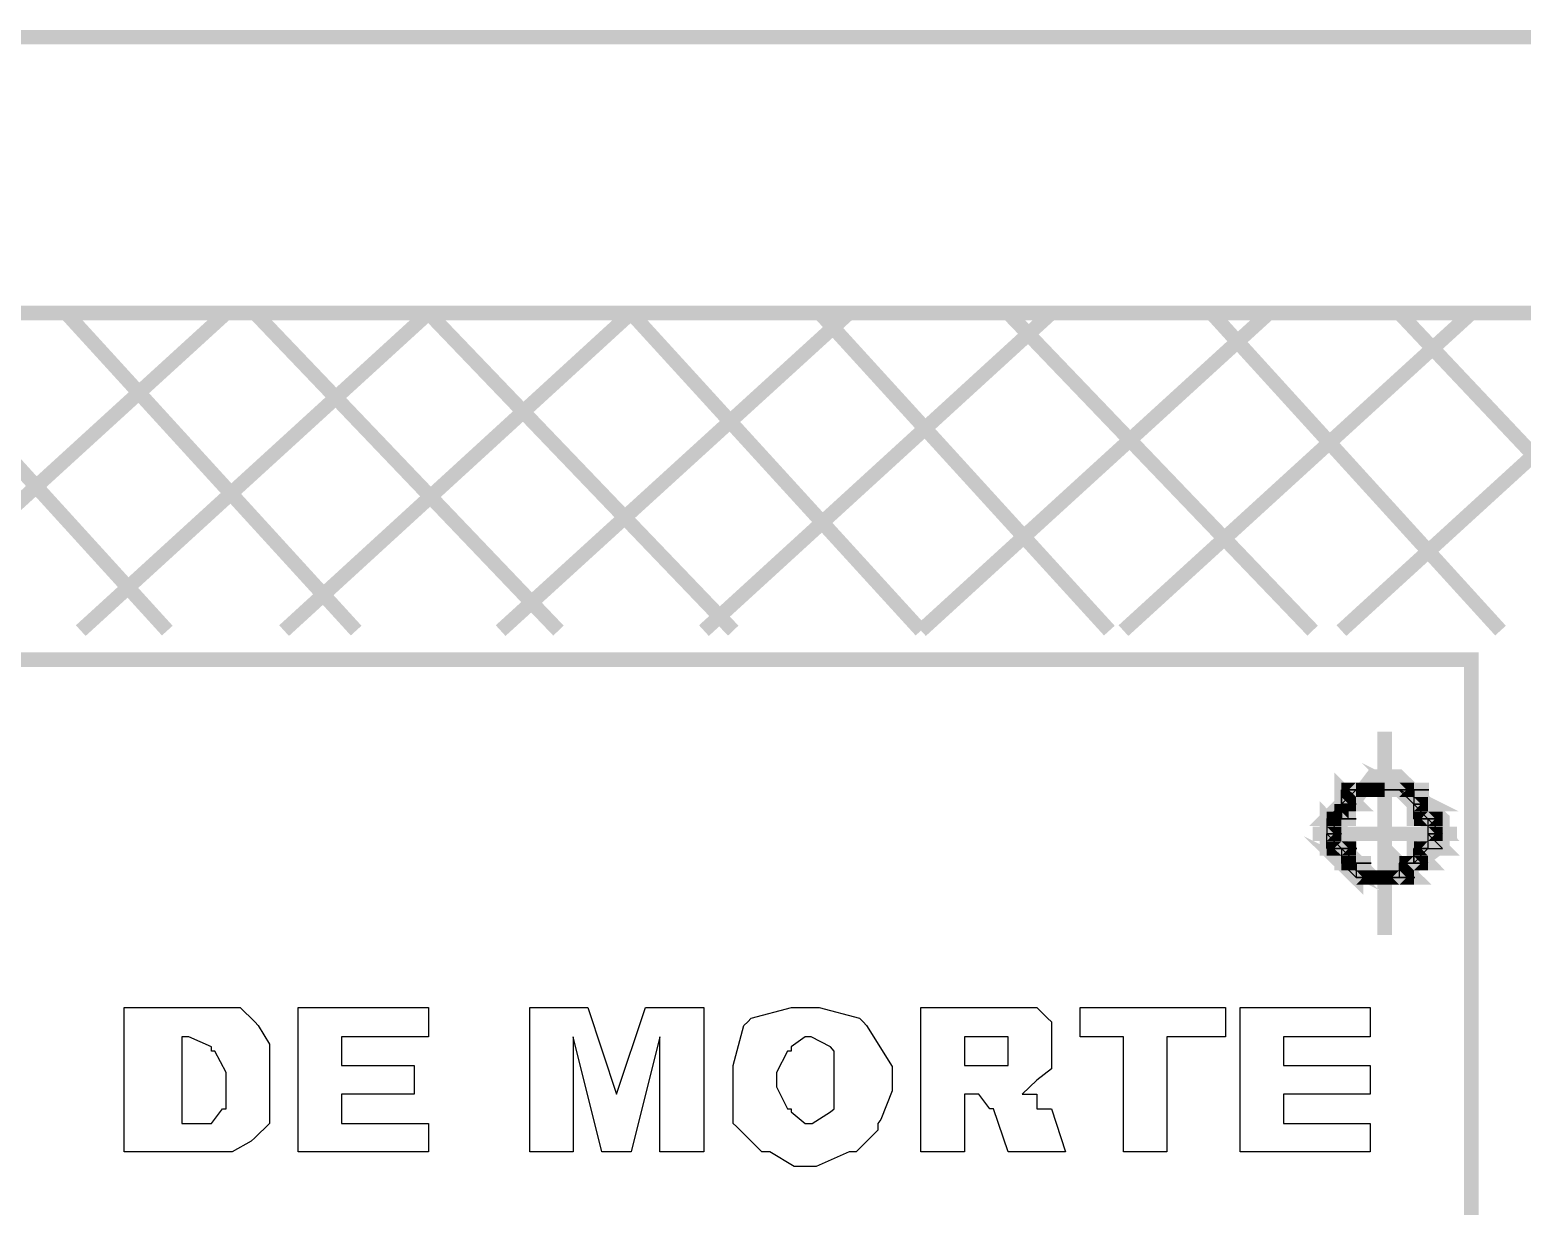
# Model space of a CAD drawing. Extents: x 0 to 210, y 0 to 297.
# Drawn here: x 86.582 to 90.951, y 201.563 to 205.007 of the extents above; entities that cross this region are included whole.
import ezdxf

# ---------------------------------------------------------------- set-up
doc = ezdxf.new("R2010")
doc.units = 0
doc.header["$MEASUREMENT"] = 0
doc.layers.add('C00-00-00-BLACK', color=7, linetype='Continuous')
doc.layers.add('CFF-00-00', color=1, linetype='Continuous')

msp = doc.modelspace()

# ---------------------------------------------------------------- linework, layer by layer
at = {"layer": 'C00-00-00-BLACK', "const_width": 0.0423}
for points in [[(95.3396, 204.986), (78.7164, 204.986)], [(94.5363, 204.178), (79.5211, 204.178)], [(86.1385, 203.248), (87.1569, 204.178)], [(86.9844, 203.248), (86.1385, 204.178)], [(87.5372, 203.248), (86.6881, 204.178)], [(86.7311, 203.248), (87.7492, 204.178)], [(88.1295, 203.248), (87.2409, 204.178)], [(87.3263, 203.248), (88.3419, 204.178)], [(88.6411, 203.248), (87.7492, 204.178)], [(87.9602, 203.248), (88.9801, 204.178)], [(89.1907, 203.248), (88.3419, 204.178)], [(88.5553, 203.248), (89.5724, 204.178)], [(89.7421, 203.248), (88.8944, 204.178)], [(89.1907, 203.248), (90.2092, 204.178)], [(90.3372, 203.248), (89.4457, 204.178)], [(89.7834, 203.248), (90.8018, 204.178)], [(90.8872, 203.248), (90.0409, 204.178)], [(90.4215, 203.248), (91.4396, 204.178)], [(91.9484, 202.74), (90.5909, 204.178)], [(90.5482, 202.952), (90.5482, 202.357)], [(90.3372, 202.653), (90.7602, 202.653)]]:
    msp.add_lwpolyline(points, dxfattribs=at)
for points in [[(83.5918, 197.822), (90.8018, 197.822), (90.8018, 203.163), (83.5918, 203.163), (83.5918, 197.822)], [(90.7175, 202.653), (90.7175, 202.696), (90.588, 202.821), (90.5454, 202.821), (90.5136, 202.821), (90.4187, 202.696), (90.4187, 202.653), (90.4187, 202.621), (90.5136, 202.525), (90.5454, 202.525), (90.588, 202.525), (90.7175, 202.621), (90.7175, 202.653)], [(90.7175, 202.653), (90.7175, 202.696), (90.588, 202.821), (90.5454, 202.821), (90.5136, 202.821), (90.4187, 202.696), (90.4187, 202.653), (90.4187, 202.621), (90.5136, 202.525), (90.5454, 202.525), (90.588, 202.525), (90.7175, 202.621), (90.7175, 202.653)], [(90.7175, 202.653), (90.7175, 202.696), (90.588, 202.821), (90.5454, 202.821), (90.5136, 202.821), (90.4187, 202.696), (90.4187, 202.653), (90.4187, 202.621), (90.5136, 202.525), (90.5454, 202.525), (90.588, 202.525), (90.7175, 202.621), (90.7175, 202.653)], [(90.4215, 202.74), (90.4642, 202.74), (90.4215, 202.782), (90.4215, 202.74)], [(90.6336, 202.74), (90.6748, 202.74), (90.5909, 202.782), (90.6336, 202.74)], [(90.4215, 202.74), (90.4215, 202.697), (90.3785, 202.697), (90.4215, 202.74)], [(90.4642, 202.782), (90.4215, 202.782), (90.4642, 202.782), (90.4642, 202.782)], [(90.4215, 202.782), (90.4642, 202.782), (90.5055, 202.782), (90.4215, 202.782)], [(90.4642, 202.782), (90.5055, 202.782), (90.4215, 202.782), (90.4642, 202.782)], [(90.4215, 202.74), (90.4215, 202.782), (90.4642, 202.782), (90.4215, 202.74)], [(90.5055, 202.782), (90.4642, 202.782), (90.5055, 202.782), (90.5055, 202.782)], [(90.4642, 202.782), (90.4642, 202.782)], [(90.4642, 202.782), (90.5055, 202.782), (90.5482, 202.782), (90.4642, 202.782)], [(90.4642, 202.782), (90.5055, 202.782), (90.5055, 202.782), (90.4642, 202.782)], [(90.4642, 202.782), (90.5055, 202.782), (90.5055, 202.782), (90.4642, 202.782)], [(90.4642, 202.782), (90.5055, 202.782), (90.5055, 202.782), (90.4642, 202.782)], [(90.5055, 202.782), (90.5482, 202.782), (90.5482, 202.782), (90.5055, 202.782)], [(90.5055, 202.782), (90.5482, 202.782), (90.5482, 202.782), (90.5055, 202.782)], [(90.5055, 202.782), (90.5482, 202.782), (90.5482, 202.782), (90.5055, 202.782)], [(90.5055, 202.782), (90.5482, 202.782), (90.5482, 202.782), (90.5055, 202.782)], [(90.5055, 202.782), (90.5482, 202.782), (90.5909, 202.782), (90.5055, 202.782)], [(90.5482, 202.782), (90.5909, 202.782), (90.5055, 202.782), (90.5482, 202.782)], [(90.5482, 202.782), (90.5055, 202.782), (90.5482, 202.782)], [(90.5055, 202.782), (90.5482, 202.782), (90.5909, 202.782), (90.5055, 202.782)], [(90.5482, 202.782), (90.5909, 202.782), (90.5055, 202.782), (90.5482, 202.782)], [(90.5055, 202.782), (90.5055, 202.782)], [(90.5482, 202.782), (90.5937, 202.782), (90.6364, 202.782), (90.5482, 202.782)], [(90.5937, 202.782), (90.6364, 202.782), (90.5482, 202.782), (90.5937, 202.782)], [(90.5482, 202.782), (90.5937, 202.782), (90.6364, 202.782), (90.5482, 202.782)], [(90.5937, 202.782), (90.6364, 202.782), (90.5482, 202.782), (90.5937, 202.782)], [(90.6336, 202.74), (90.5909, 202.782), (90.6336, 202.782), (90.6336, 202.74)], [(90.5909, 202.782), (90.6336, 202.782), (90.6336, 202.782), (90.5909, 202.782)], [(90.5909, 202.782), (90.6336, 202.782), (90.6336, 202.782), (90.5909, 202.782)], [(90.5909, 202.782), (90.6336, 202.782), (90.6336, 202.782), (90.5909, 202.782)], [(90.5909, 202.782), (90.6336, 202.782), (90.6336, 202.782), (90.5909, 202.782)], [(90.5909, 202.782), (90.6364, 202.782), (90.6776, 202.782), (90.5909, 202.782)], [(90.6364, 202.782), (90.6776, 202.782), (90.5909, 202.782), (90.6364, 202.782)], [(90.6336, 202.74), (90.6748, 202.697), (90.6336, 202.697), (90.6336, 202.74)], [(90.3785, 202.697), (90.3785, 202.653), (90.4215, 202.653), (90.3785, 202.697)], [(90.3785, 202.653), (90.4215, 202.653), (90.3785, 202.697), (90.3785, 202.653)], [(90.4215, 202.74), (90.4642, 202.74), (90.4642, 202.74), (90.4215, 202.74)], [(90.4215, 202.74), (90.4642, 202.74), (90.4642, 202.74), (90.4215, 202.74)], [(90.4215, 202.74), (90.4642, 202.74), (90.4642, 202.74), (90.4215, 202.74)], [(90.4215, 202.74), (90.4642, 202.74), (90.4642, 202.74), (90.4215, 202.74)], [(90.4215, 202.74), (90.4642, 202.74), (90.4642, 202.74), (90.4215, 202.74)], [(90.4215, 202.74), (90.4642, 202.74), (90.4642, 202.74), (90.4215, 202.74)], [(90.4215, 202.697), (90.4215, 202.74), (90.4215, 202.697)], [(90.6336, 202.74), (90.6748, 202.74), (90.6748, 202.74), (90.6336, 202.74)], [(90.6336, 202.74), (90.6748, 202.74), (90.6748, 202.74), (90.6336, 202.74)], [(90.6336, 202.74), (90.6748, 202.74), (90.6748, 202.74), (90.6336, 202.74)], [(90.6336, 202.74), (90.6748, 202.74), (90.6748, 202.74), (90.6336, 202.74)], [(90.6336, 202.74), (90.6748, 202.74), (90.6748, 202.74), (90.6336, 202.74)], [(90.6336, 202.74), (90.6748, 202.74), (90.6748, 202.74), (90.6336, 202.74)], [(90.6748, 202.697), (90.6336, 202.74), (90.6748, 202.697)], [(90.6748, 202.697), (90.6748, 202.653), (90.7175, 202.653), (90.6748, 202.697)], [(90.6748, 202.653), (90.7175, 202.653), (90.6748, 202.697), (90.6748, 202.653)], [(90.4215, 202.697), (90.3785, 202.697), (90.4215, 202.697)], [(90.3785, 202.697), (90.4215, 202.697), (90.4642, 202.697), (90.3785, 202.697)], [(90.3785, 202.697), (90.3785, 202.697)], [(90.3785, 202.697), (90.4215, 202.697), (90.4642, 202.697), (90.3785, 202.697)], [(90.3785, 202.697), (90.4215, 202.697), (90.4215, 202.697), (90.3785, 202.697)], [(90.3785, 202.697), (90.4215, 202.697), (90.4215, 202.697), (90.3785, 202.697)], [(90.3785, 202.653), (90.4215, 202.61), (90.3785, 202.61), (90.3785, 202.653)], [(90.6748, 202.697), (90.6336, 202.697), (90.6748, 202.697)], [(90.6336, 202.697), (90.6748, 202.697), (90.7175, 202.697), (90.6336, 202.697)], [(90.6748, 202.697), (90.7175, 202.697), (90.7175, 202.697), (90.6748, 202.697)], [(90.6748, 202.697), (90.7175, 202.697), (90.7175, 202.697), (90.6748, 202.697)], [(90.6748, 202.697), (90.7175, 202.697), (90.7175, 202.697), (90.6748, 202.697)], [(90.6748, 202.697), (90.7175, 202.697), (90.7175, 202.697), (90.6748, 202.697)], [(90.6748, 202.653), (90.6748, 202.61), (90.7175, 202.61), (90.6748, 202.653)], [(90.6748, 202.61), (90.7175, 202.61), (90.6748, 202.653), (90.6748, 202.61)], [(90.3785, 202.653), (90.4215, 202.653), (90.4215, 202.653), (90.3785, 202.653)], [(90.3785, 202.653), (90.4215, 202.653), (90.4215, 202.653), (90.3785, 202.653)], [(90.4215, 202.61), (90.3785, 202.653), (90.4215, 202.61)], [(90.4215, 202.61), (90.4215, 202.567), (90.4642, 202.567), (90.4215, 202.61)], [(90.4215, 202.567), (90.4642, 202.567), (90.4215, 202.61), (90.4215, 202.567)], [(90.6336, 202.567), (90.6748, 202.567), (90.6336, 202.61), (90.6336, 202.567)], [(90.6748, 202.653), (90.7175, 202.653), (90.7175, 202.653), (90.6748, 202.653)], [(90.6748, 202.653), (90.7175, 202.653), (90.7175, 202.653), (90.6748, 202.653)], [(90.6748, 202.653), (90.7175, 202.653), (90.7175, 202.653), (90.6748, 202.653)], [(90.6748, 202.653), (90.7175, 202.653), (90.7175, 202.653), (90.6748, 202.653)], [(90.4642, 202.525), (90.5055, 202.525), (90.4215, 202.567), (90.4642, 202.525)], [(90.4215, 202.61), (90.3785, 202.61), (90.4215, 202.61)], [(90.3785, 202.61), (90.4215, 202.61), (90.4642, 202.61), (90.3785, 202.61)], [(90.3785, 202.61), (90.424, 202.61), (90.4667, 202.61), (90.3785, 202.61)], [(90.424, 202.61), (90.4667, 202.61), (90.3785, 202.61), (90.424, 202.61)], [(90.4215, 202.61), (90.4642, 202.61), (90.4642, 202.61), (90.4215, 202.61)], [(90.4215, 202.61), (90.4642, 202.61), (90.4642, 202.61), (90.4215, 202.61)], [(90.5909, 202.567), (90.5909, 202.525), (90.6336, 202.525), (90.5909, 202.567)], [(90.5909, 202.525), (90.6336, 202.525), (90.5909, 202.567), (90.5909, 202.525)], [(90.6748, 202.61), (90.6336, 202.61), (90.6748, 202.61), (90.6748, 202.61)], [(90.6336, 202.567), (90.6336, 202.61), (90.6748, 202.61), (90.6336, 202.567)], [(90.6748, 202.61), (90.6748, 202.61)], [(90.4642, 202.525), (90.4215, 202.567), (90.4642, 202.567), (90.4642, 202.525)], [(90.4215, 202.567), (90.4642, 202.567), (90.4642, 202.567), (90.4215, 202.567)], [(90.4215, 202.567), (90.4642, 202.567), (90.4642, 202.567), (90.4215, 202.567)], [(90.4215, 202.567), (90.4642, 202.567), (90.5083, 202.567), (90.4215, 202.567)], [(90.4642, 202.567), (90.5083, 202.567), (90.4215, 202.567), (90.4642, 202.567)], [(90.4642, 202.567), (90.4215, 202.567), (90.4642, 202.567)], [(90.4215, 202.567), (90.4642, 202.567), (90.5083, 202.567), (90.4215, 202.567)], [(90.6336, 202.567), (90.5909, 202.567), (90.6336, 202.567), (90.6336, 202.567)], [(90.5909, 202.567), (90.5909, 202.567)], [(90.5909, 202.567), (90.6336, 202.567), (90.6748, 202.567), (90.5909, 202.567)], [(90.6336, 202.567), (90.6748, 202.567), (90.6748, 202.567), (90.6336, 202.567)], [(90.6336, 202.567), (90.6748, 202.567), (90.6748, 202.567), (90.6336, 202.567)], [(90.6336, 202.567), (90.6748, 202.567), (90.6748, 202.567), (90.6336, 202.567)], [(90.6336, 202.567), (90.6748, 202.567), (90.6748, 202.567), (90.6336, 202.567)], [(90.6336, 202.567), (90.6748, 202.567), (90.6748, 202.567), (90.6336, 202.567)], [(90.6336, 202.567), (90.6748, 202.567), (90.6748, 202.567), (90.6336, 202.567)], [(90.6336, 202.567), (90.6336, 202.567)], [(90.4642, 202.525), (90.5055, 202.525), (90.5055, 202.525), (90.4642, 202.525)], [(90.4642, 202.525), (90.5055, 202.525), (90.5055, 202.525), (90.4642, 202.525)], [(90.4642, 202.525), (90.5083, 202.525), (90.551, 202.525), (90.4642, 202.525)], [(90.5083, 202.525), (90.551, 202.525), (90.4642, 202.525), (90.5083, 202.525)], [(90.4642, 202.525), (90.5083, 202.525), (90.551, 202.525), (90.4642, 202.525)], [(90.5083, 202.525), (90.551, 202.525), (90.4642, 202.525), (90.5083, 202.525)], [(90.5055, 202.525), (90.5482, 202.525), (90.5482, 202.525), (90.5055, 202.525)], [(90.5055, 202.525), (90.5482, 202.525), (90.5482, 202.525), (90.5055, 202.525)], [(90.5055, 202.525), (90.5482, 202.525), (90.5909, 202.525), (90.5055, 202.525)], [(90.5482, 202.525), (90.5909, 202.525), (90.5055, 202.525), (90.5482, 202.525)], [(90.5482, 202.525), (90.5055, 202.525), (90.5482, 202.525)], [(90.5055, 202.525), (90.5482, 202.525), (90.5909, 202.525), (90.5055, 202.525)], [(90.5482, 202.525), (90.5909, 202.525), (90.5055, 202.525), (90.5482, 202.525)], [(90.5482, 202.525), (90.5055, 202.525), (90.5482, 202.525)], [(90.5055, 202.525), (90.5482, 202.525), (90.5909, 202.525), (90.5055, 202.525)], [(90.5909, 202.525), (90.5482, 202.525), (90.5909, 202.525), (90.5909, 202.525)], [(90.5482, 202.525), (90.5937, 202.525), (90.6364, 202.525), (90.5482, 202.525)], [(90.5937, 202.525), (90.6364, 202.525), (90.5482, 202.525), (90.5937, 202.525)], [(90.5482, 202.525), (90.5482, 202.525)], [(90.5482, 202.525), (90.5909, 202.525), (90.6336, 202.525), (90.5482, 202.525)], [(90.5909, 202.525), (90.6336, 202.525), (90.6336, 202.525), (90.5909, 202.525)], [(90.5909, 202.525), (90.6336, 202.525), (90.6336, 202.525), (90.5909, 202.525)], [(90.5909, 202.525), (90.5909, 202.525)]]:
    msp.add_lwpolyline(points, close=True, dxfattribs=at)
at = {"layer": 'C00-00-00-BLACK'}
for points in [[(90.4215, 202.74), (90.4215, 202.697), (90.3785, 202.697), (90.4215, 202.74)], [(90.4642, 202.782), (90.4215, 202.782), (90.4642, 202.782), (90.4642, 202.782)], [(90.4215, 202.782), (90.4642, 202.782), (90.5055, 202.782), (90.4215, 202.782)], [(90.4642, 202.782), (90.5055, 202.782), (90.4215, 202.782), (90.4642, 202.782)], [(90.4215, 202.74), (90.4642, 202.74), (90.4215, 202.782), (90.4215, 202.74)], [(90.4215, 202.74), (90.4215, 202.782), (90.4642, 202.782), (90.4215, 202.74)], [(90.4215, 202.74), (90.4642, 202.74), (90.4642, 202.74), (90.4215, 202.74)], [(90.4215, 202.74), (90.4642, 202.74), (90.4642, 202.74), (90.4215, 202.74)], [(90.4215, 202.74), (90.4642, 202.74), (90.4642, 202.74), (90.4215, 202.74)], [(90.4215, 202.74), (90.4642, 202.74), (90.4642, 202.74), (90.4215, 202.74)], [(90.4215, 202.74), (90.4642, 202.74), (90.4642, 202.74), (90.4215, 202.74)], [(90.4215, 202.74), (90.4642, 202.74), (90.4642, 202.74), (90.4215, 202.74)], [(90.4215, 202.697), (90.4215, 202.74), (90.4215, 202.697)], [(90.5055, 202.782), (90.4642, 202.782), (90.5055, 202.782), (90.5055, 202.782)], [(90.4642, 202.782), (90.5055, 202.782), (90.5482, 202.782), (90.4642, 202.782)], [(90.4642, 202.782), (90.5055, 202.782), (90.5055, 202.782), (90.4642, 202.782)], [(90.4642, 202.782), (90.5055, 202.782), (90.5055, 202.782), (90.4642, 202.782)], [(90.4642, 202.782), (90.5055, 202.782), (90.5055, 202.782), (90.4642, 202.782)], [(90.5055, 202.782), (90.5482, 202.782), (90.5482, 202.782), (90.5055, 202.782)], [(90.5055, 202.782), (90.5482, 202.782), (90.5482, 202.782), (90.5055, 202.782)], [(90.5055, 202.782), (90.5482, 202.782), (90.5482, 202.782), (90.5055, 202.782)], [(90.5055, 202.782), (90.5482, 202.782), (90.5482, 202.782), (90.5055, 202.782)], [(90.5055, 202.782), (90.5482, 202.782), (90.5909, 202.782), (90.5055, 202.782)], [(90.5482, 202.782), (90.5909, 202.782), (90.5055, 202.782), (90.5482, 202.782)], [(90.5482, 202.782), (90.5055, 202.782), (90.5482, 202.782)], [(90.5055, 202.782), (90.5482, 202.782), (90.5909, 202.782), (90.5055, 202.782)], [(90.5482, 202.782), (90.5909, 202.782), (90.5055, 202.782), (90.5482, 202.782)], [(90.5482, 202.782), (90.5937, 202.782), (90.6364, 202.782), (90.5482, 202.782)], [(90.5937, 202.782), (90.6364, 202.782), (90.5482, 202.782), (90.5937, 202.782)], [(90.5482, 202.782), (90.5937, 202.782), (90.6364, 202.782), (90.5482, 202.782)], [(90.5937, 202.782), (90.6364, 202.782), (90.5482, 202.782), (90.5937, 202.782)], [(90.5909, 202.782), (90.6336, 202.782), (90.6336, 202.782), (90.5909, 202.782)], [(90.5909, 202.782), (90.6336, 202.782), (90.6336, 202.782), (90.5909, 202.782)], [(90.5909, 202.782), (90.6336, 202.782), (90.6336, 202.782), (90.5909, 202.782)], [(90.5909, 202.782), (90.6336, 202.782), (90.6336, 202.782), (90.5909, 202.782)], [(90.5909, 202.782), (90.6364, 202.782), (90.6776, 202.782), (90.5909, 202.782)], [(90.6364, 202.782), (90.6776, 202.782), (90.5909, 202.782), (90.6364, 202.782)], [(90.6336, 202.74), (90.6748, 202.74), (90.5909, 202.782), (90.6336, 202.74)], [(90.6336, 202.74), (90.5909, 202.782), (90.6336, 202.782), (90.6336, 202.74)], [(90.6336, 202.74), (90.6748, 202.74), (90.6748, 202.74), (90.6336, 202.74)], [(90.6336, 202.74), (90.6748, 202.74), (90.6748, 202.74), (90.6336, 202.74)], [(90.6336, 202.74), (90.6748, 202.74), (90.6748, 202.74), (90.6336, 202.74)], [(90.6336, 202.74), (90.6748, 202.74), (90.6748, 202.74), (90.6336, 202.74)], [(90.6336, 202.74), (90.6748, 202.74), (90.6748, 202.74), (90.6336, 202.74)], [(90.6336, 202.74), (90.6748, 202.74), (90.6748, 202.74), (90.6336, 202.74)], [(90.6748, 202.697), (90.6336, 202.74), (90.6748, 202.697)], [(90.6336, 202.74), (90.6748, 202.697), (90.6336, 202.697), (90.6336, 202.74)], [(90.4215, 202.697), (90.3785, 202.697), (90.4215, 202.697)], [(90.3785, 202.697), (90.4215, 202.697), (90.4642, 202.697), (90.3785, 202.697)], [(90.3785, 202.697), (90.4215, 202.697), (90.4642, 202.697), (90.3785, 202.697)], [(90.3785, 202.697), (90.4215, 202.697), (90.4215, 202.697), (90.3785, 202.697)], [(90.3785, 202.697), (90.4215, 202.697), (90.4215, 202.697), (90.3785, 202.697)], [(90.3785, 202.697), (90.3785, 202.653), (90.4215, 202.653), (90.3785, 202.697)], [(90.3785, 202.653), (90.4215, 202.653), (90.3785, 202.697), (90.3785, 202.653)], [(90.6748, 202.697), (90.6336, 202.697), (90.6748, 202.697)], [(90.6336, 202.697), (90.6748, 202.697), (90.7175, 202.697), (90.6336, 202.697)], [(90.6748, 202.697), (90.7175, 202.697), (90.7175, 202.697), (90.6748, 202.697)], [(90.6748, 202.697), (90.7175, 202.697), (90.7175, 202.697), (90.6748, 202.697)], [(90.6748, 202.697), (90.7175, 202.697), (90.7175, 202.697), (90.6748, 202.697)], [(90.6748, 202.697), (90.7175, 202.697), (90.7175, 202.697), (90.6748, 202.697)], [(90.6748, 202.697), (90.6748, 202.653), (90.7175, 202.653), (90.6748, 202.697)], [(90.6748, 202.653), (90.7175, 202.653), (90.6748, 202.697), (90.6748, 202.653)], [(90.3785, 202.653), (90.4215, 202.653), (90.4215, 202.653), (90.3785, 202.653)], [(90.3785, 202.653), (90.4215, 202.653), (90.4215, 202.653), (90.3785, 202.653)], [(90.4215, 202.61), (90.3785, 202.653), (90.4215, 202.61)], [(90.3785, 202.653), (90.4215, 202.61), (90.3785, 202.61), (90.3785, 202.653)], [(90.6748, 202.653), (90.7175, 202.653), (90.7175, 202.653), (90.6748, 202.653)], [(90.6748, 202.653), (90.7175, 202.653), (90.7175, 202.653), (90.6748, 202.653)], [(90.6748, 202.653), (90.7175, 202.653), (90.7175, 202.653), (90.6748, 202.653)], [(90.6748, 202.653), (90.7175, 202.653), (90.7175, 202.653), (90.6748, 202.653)], [(90.6748, 202.653), (90.6748, 202.61), (90.7175, 202.61), (90.6748, 202.653)], [(90.6748, 202.61), (90.7175, 202.61), (90.6748, 202.653), (90.6748, 202.61)], [(90.4215, 202.61), (90.3785, 202.61), (90.4215, 202.61)], [(90.3785, 202.61), (90.4215, 202.61), (90.4642, 202.61), (90.3785, 202.61)], [(90.3785, 202.61), (90.424, 202.61), (90.4667, 202.61), (90.3785, 202.61)], [(90.424, 202.61), (90.4667, 202.61), (90.3785, 202.61), (90.424, 202.61)], [(90.4215, 202.61), (90.4642, 202.61), (90.4642, 202.61), (90.4215, 202.61)], [(90.4215, 202.61), (90.4642, 202.61), (90.4642, 202.61), (90.4215, 202.61)], [(90.4215, 202.61), (90.4215, 202.567), (90.4642, 202.567), (90.4215, 202.61)], [(90.4215, 202.567), (90.4642, 202.567), (90.4215, 202.61), (90.4215, 202.567)], [(90.6748, 202.61), (90.6336, 202.61), (90.6748, 202.61), (90.6748, 202.61)], [(90.6336, 202.567), (90.6748, 202.567), (90.6336, 202.61), (90.6336, 202.567)], [(90.6336, 202.567), (90.6336, 202.61), (90.6748, 202.61), (90.6336, 202.567)], [(90.4215, 202.567), (90.4642, 202.567), (90.4642, 202.567), (90.4215, 202.567)], [(90.4215, 202.567), (90.4642, 202.567), (90.4642, 202.567), (90.4215, 202.567)], [(90.4215, 202.567), (90.4642, 202.567), (90.5083, 202.567), (90.4215, 202.567)], [(90.4642, 202.567), (90.5083, 202.567), (90.4215, 202.567), (90.4642, 202.567)], [(90.4642, 202.567), (90.4215, 202.567), (90.4642, 202.567)], [(90.4215, 202.567), (90.4642, 202.567), (90.5083, 202.567), (90.4215, 202.567)], [(90.4642, 202.525), (90.5055, 202.525), (90.4215, 202.567), (90.4642, 202.525)], [(90.4642, 202.525), (90.4215, 202.567), (90.4642, 202.567), (90.4642, 202.525)], [(90.6336, 202.567), (90.5909, 202.567), (90.6336, 202.567), (90.6336, 202.567)], [(90.5909, 202.567), (90.6336, 202.567), (90.6748, 202.567), (90.5909, 202.567)], [(90.5909, 202.567), (90.5909, 202.525), (90.6336, 202.525), (90.5909, 202.567)], [(90.5909, 202.525), (90.6336, 202.525), (90.5909, 202.567), (90.5909, 202.525)], [(90.6336, 202.567), (90.6748, 202.567), (90.6748, 202.567), (90.6336, 202.567)], [(90.6336, 202.567), (90.6748, 202.567), (90.6748, 202.567), (90.6336, 202.567)], [(90.6336, 202.567), (90.6748, 202.567), (90.6748, 202.567), (90.6336, 202.567)], [(90.6336, 202.567), (90.6748, 202.567), (90.6748, 202.567), (90.6336, 202.567)], [(90.6336, 202.567), (90.6748, 202.567), (90.6748, 202.567), (90.6336, 202.567)], [(90.6336, 202.567), (90.6748, 202.567), (90.6748, 202.567), (90.6336, 202.567)], [(90.4642, 202.525), (90.5055, 202.525), (90.5055, 202.525), (90.4642, 202.525)], [(90.4642, 202.525), (90.5055, 202.525), (90.5055, 202.525), (90.4642, 202.525)], [(90.4642, 202.525), (90.5083, 202.525), (90.551, 202.525), (90.4642, 202.525)], [(90.5083, 202.525), (90.551, 202.525), (90.4642, 202.525), (90.5083, 202.525)], [(90.4642, 202.525), (90.5083, 202.525), (90.551, 202.525), (90.4642, 202.525)], [(90.5083, 202.525), (90.551, 202.525), (90.4642, 202.525), (90.5083, 202.525)], [(90.5055, 202.525), (90.5482, 202.525), (90.5482, 202.525), (90.5055, 202.525)], [(90.5055, 202.525), (90.5482, 202.525), (90.5482, 202.525), (90.5055, 202.525)], [(90.5055, 202.525), (90.5482, 202.525), (90.5909, 202.525), (90.5055, 202.525)], [(90.5482, 202.525), (90.5909, 202.525), (90.5055, 202.525), (90.5482, 202.525)], [(90.5482, 202.525), (90.5055, 202.525), (90.5482, 202.525)], [(90.5055, 202.525), (90.5482, 202.525), (90.5909, 202.525), (90.5055, 202.525)], [(90.5482, 202.525), (90.5909, 202.525), (90.5055, 202.525), (90.5482, 202.525)], [(90.5482, 202.525), (90.5055, 202.525), (90.5482, 202.525)], [(90.5055, 202.525), (90.5482, 202.525), (90.5909, 202.525), (90.5055, 202.525)], [(90.5909, 202.525), (90.5482, 202.525), (90.5909, 202.525), (90.5909, 202.525)], [(90.5482, 202.525), (90.5937, 202.525), (90.6364, 202.525), (90.5482, 202.525)], [(90.5937, 202.525), (90.6364, 202.525), (90.5482, 202.525), (90.5937, 202.525)], [(90.5482, 202.525), (90.5909, 202.525), (90.6336, 202.525), (90.5482, 202.525)], [(90.5909, 202.525), (90.6336, 202.525), (90.6336, 202.525), (90.5909, 202.525)], [(90.5909, 202.525), (90.6336, 202.525), (90.6336, 202.525), (90.5909, 202.525)]]:
    msp.add_lwpolyline(points, close=True, dxfattribs=at)
at = {"layer": 'CFF-00-00'}
for points in [[(86.8578, 202.144), (87.0687, 202.144), (87.1001, 202.144), (87.1732, 202.144), (87.1982, 202.144), (87.1982, 202.144), (87.2409, 202.102), (87.2409, 202.102), (87.2504, 202.092), (87.2836, 202.037), (87.2836, 202.017), (87.2836, 201.997), (87.2836, 201.949), (87.2836, 201.932), (87.2836, 201.9), (87.2836, 201.83), (87.2836, 201.805), (87.2836, 201.805), (87.2409, 201.763), (87.2409, 201.763), (87.23, 201.753), (87.1746, 201.722), (87.1569, 201.722), (87.1569, 201.722), (87.0906, 201.722), (87.0687, 201.722), (86.8578, 201.722), (86.8578, 202.144)], [(87.3675, 202.144), (87.7492, 202.144), (87.7492, 202.059), (87.4945, 202.059), (87.4945, 201.975), (87.7066, 201.975), (87.7066, 201.891), (87.4945, 201.891), (87.4945, 201.805), (87.7492, 201.805), (87.7492, 201.722), (87.3675, 201.722), (87.3675, 202.144)], [(88.0456, 202.144), (88.2153, 202.144), (88.2992, 201.891), (88.3846, 202.144), (88.5553, 202.144), (88.5553, 201.722), (88.4259, 201.722), (88.4259, 202.059), (88.3419, 201.722), (88.2565, 201.722), (88.1726, 202.059), (88.1726, 201.722), (88.0456, 201.722), (88.0456, 202.144)], [(88.6411, 201.932), (88.6411, 201.975), (88.6725, 202.092), (88.6837, 202.102), (88.6933, 202.113), (88.8118, 202.144), (88.8517, 202.144), (88.8929, 202.144), (89.0104, 202.113), (89.0214, 202.102), (89.0309, 202.092), (89.1067, 201.972), (89.1067, 201.932), (89.1067, 201.9), (89.0736, 201.816), (89.064, 201.805), (89.064, 201.785), (89.0005, 201.722), (88.9801, 201.722), (88.9801, 201.722), (88.8834, 201.679), (88.8517, 201.679), (88.8199, 201.679), (88.7483, 201.722), (88.725, 201.722), (88.725, 201.722), (88.6506, 201.796), (88.6411, 201.805), (88.6411, 201.837), (88.6411, 201.909), (88.6411, 201.932)], [(89.1907, 201.722), (89.1907, 202.144), (89.4031, 202.144), (89.4348, 202.144), (89.505, 202.144), (89.5297, 202.144), (89.5297, 202.144), (89.5615, 202.113), (89.5724, 202.102), (89.5724, 202.102), (89.5724, 202.04), (89.5724, 202.017), (89.5724, 202.017), (89.5724, 201.975), (89.5724, 201.975), (89.5724, 201.965), (89.5297, 201.932), (89.5297, 201.932), (89.5297, 201.932), (89.487, 201.891), (89.487, 201.891), (89.487, 201.891), (89.5188, 201.891), (89.5297, 201.891), (89.5297, 201.891), (89.5297, 201.859), (89.5297, 201.848), (89.5297, 201.848), (89.5724, 201.848), (89.5724, 201.848), (89.6137, 201.722), (89.4457, 201.722), (89.4031, 201.848), (89.3921, 201.848), (89.3604, 201.891), (89.3604, 201.891), (89.3604, 201.891), (89.3272, 201.891), (89.3177, 201.891), (89.3177, 201.891), (89.3177, 201.722), (89.1907, 201.722)], [(89.6567, 202.144), (90.0825, 202.144), (90.0825, 202.059), (89.91, 202.059), (89.91, 201.722), (89.7834, 201.722), (89.7834, 202.059), (89.6567, 202.059), (89.6567, 202.144)], [(90.1252, 202.144), (90.5055, 202.144), (90.5055, 202.059), (90.2518, 202.059), (90.2518, 201.975), (90.5055, 201.975), (90.5055, 201.891), (90.2518, 201.891), (90.2518, 201.805), (90.5055, 201.805), (90.5055, 201.722), (90.1252, 201.722), (90.1252, 202.144)], [(87.0271, 202.059), (87.0271, 201.805), (87.0271, 201.805), (87.0479, 201.805), (87.1142, 201.805), (87.1142, 201.805), (87.1142, 201.805), (87.1456, 201.848), (87.1569, 201.848), (87.1569, 201.848), (87.1569, 201.912), (87.1569, 201.932), (87.1569, 201.954), (87.1238, 202.017), (87.1142, 202.017), (87.1142, 202.029), (87.0479, 202.059), (87.0271, 202.059), (87.0271, 202.059)], [(88.7677, 201.932), (88.7677, 201.912), (88.7995, 201.848), (88.8104, 201.848), (88.8104, 201.839), (88.8517, 201.805), (88.8517, 201.805), (88.8725, 201.805), (88.9261, 201.839), (88.937, 201.848), (88.937, 201.848), (88.937, 201.912), (88.937, 201.932), (88.937, 201.954), (88.937, 202.017), (88.937, 202.017), (88.9261, 202.029), (88.8697, 202.059), (88.8517, 202.059), (88.8517, 202.059), (88.8104, 202.029), (88.8104, 202.017), (88.7995, 202.017), (88.7677, 201.954), (88.7677, 201.932)], [(89.3177, 201.975), (89.3604, 201.975), (89.3604, 201.975), (89.4031, 201.975), (89.4031, 201.975), (89.4031, 201.975), (89.4457, 201.975), (89.4457, 201.975), (89.4457, 201.975), (89.4457, 202.017), (89.4457, 202.017), (89.4457, 202.017), (89.4457, 202.059), (89.4457, 202.059), (89.4235, 202.059), (89.3755, 202.059), (89.3604, 202.059), (89.3177, 202.059), (89.3177, 201.975)]]:
    msp.add_lwpolyline(points, close=True, dxfattribs=at)

doc.saveas('drawing.dxf')
